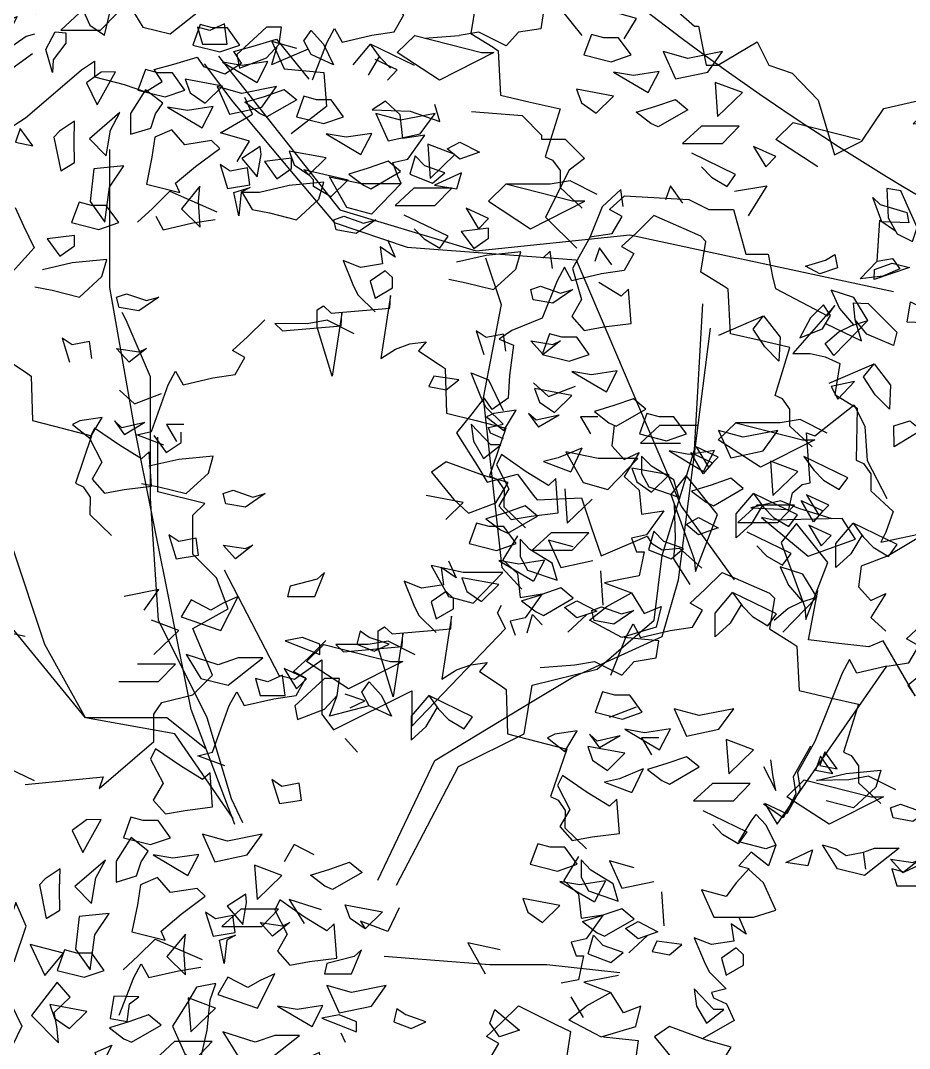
# Model space of a CAD drawing. Header units: metres. Extents: x 10 to 239, y 2 to 253.
# Drawn here: x 94.5 to 98.88, y 107.24 to 112.3 of the extents above; entities that cross this region are included whole.
import ezdxf

# ---------------------------------------------------------------- set-up
doc = ezdxf.new("R2010")
doc.units = ezdxf.units.M
doc.header["$MEASUREMENT"] = 0
doc.layers.add('1', color=7, linetype='Continuous')
doc.layers.add('cot200', color=9, linetype='Continuous')
doc.layers.add('bloques ARBOLES', color=7, linetype='Continuous', true_color=0xb8d897)

# ---------------------------------------------------------------- blocks, each defined once
blk = doc.blocks.new('ARBOL22')
for points in [[(-0.1967, 2.2503), (-0.1308, 2.2338), (-0.0828, 2.2503), (-0.1128, 2.2918), (-0.1487, 2.2918), (-0.1787, 2.3)], [(-0.0147, 2.2102), (-0.0769, 2.2007), (-0.1248, 2.2089), (-0.041, 2.1592)], [(-0.1668, 2.1096), (-0.1248, 2.1509), (-0.2146, 2.1676), (-0.2028, 2.1343)], [(-0.017, 2.0763), (-0.0351, 2.0847), (-0.0702, 2.1116), (-0.0231, 2.1261), (0.0249, 2.1427), (0.0549, 2.1178)], [(-0.6257, 2.0149), (-0.5839, 2.0067), (-0.6139, 2.0482)], [(0.4494, 1.974), (0.4194, 1.9988), (0.4494, 2.0155), (0.4973, 1.9906)], [(0.0068, 1.9268), (0.0427, 1.9517), (0.0427, 1.9765), (-0.0231, 1.9683)], [(0.4133, 1.9409), (0.3654, 1.9575), (0.3415, 1.9824), (0.3286, 1.9377), (0.3835, 1.916)], [(0.072, 1.9491), (0.1797, 1.9244), (0.1379, 1.8829), (0.0959, 1.9078), (0.0959, 1.9244)], [(0.1206, 1.9186), (0.0368, 1.9103), (-0.035, 1.8937), (-0.077, 1.8937), (-0.0531, 1.8523), (-0.0111, 1.8439), (0.0548, 1.8275), (0.1086, 1.877)], [(0.1447, 1.8275), (0.1686, 1.8357), (0.2165, 1.8191), (0.2465, 1.8275), (0.1986, 1.7944), (0.1506, 1.8026)], [(0.6666, 1.5513), (0.6487, 1.5016), (0.7146, 1.4851), (0.7625, 1.5016), (0.7325, 1.5431), (0.6966, 1.5431)], [(0.7205, 1.4603), (0.8043, 1.4105), (0.8307, 1.4616), (0.7684, 1.452)], [(0.6785, 1.3609), (0.7205, 1.4023), (0.6307, 1.4189), (0.6426, 1.3856)], [(0.8103, 1.3361), (0.8284, 1.3277), (0.9002, 1.3692), (0.8702, 1.394), (0.8223, 1.3774), (0.7752, 1.3629)], [(0.9679, 1.3506), (0.932, 1.3506), (0.902, 1.3588), (0.8841, 1.3091), (0.95, 1.2926), (0.9979, 1.3091)], [(1.2194, 1.3175), (1.1356, 1.3009), (1.0757, 1.3175), (1.1056, 1.2511), (1.1835, 1.2677)], [(1.0661, 1.2691), (1.0038, 1.2595), (0.9559, 1.2677), (1.0397, 1.218)], [(0.9793, 1.156), (0.9672, 1.1975), (0.9134, 1.2306), (0.8893, 1.2555), (0.8893, 1.214), (0.9073, 1.1808)], [(0.9139, 1.1684), (0.9559, 1.2098), (0.8661, 1.2264), (0.878, 1.1931)], [(1.2674, 1.218), (1.2015, 1.2429), (1.2074, 1.16)], [(1.0638, 1.1352), (1.1356, 1.1767), (1.1056, 1.2015), (1.0577, 1.1849), (1.0106, 1.1704), (1.0457, 1.1436)], [(1.1681, 1.1366), (1.1224, 1.0945), (1.2189, 1.0945), (1.2595, 1.1366)], [(1.0272, 1.1064), (1.0751, 1.0815), (1.0272, 1.0649), (0.9972, 1.0898)], [(0.9432, 1.0484), (0.9193, 1.0733), (0.9064, 1.0287), (0.9613, 1.0069), (0.9911, 1.0318)], [(0.1046, 0.9573), (0.0388, 0.9407), (0.0328, 0.9158), (0.0987, 0.9158), (0.1226, 0.9738)], [(0.4222, 0.9158), (0.482, 0.8994), (0.554, 0.9738), (0.4581, 0.9738), (0.3802, 0.9904)], [(0.4166, 0.9275), (0.3807, 0.9026), (0.3926, 0.8611), (0.4346, 0.886), (0.4346, 0.9109)], [(0.7927, 0.8901), (0.8407, 0.8734), (0.8706, 0.8818), (0.8227, 0.8487), (0.7748, 0.857), (0.7689, 0.8818)], [(0.2005, 0.7999), (0.2425, 0.7834), (0.2784, 0.7999), (0.2305, 0.8165), (0.2082, 0.8318)], [(0.0687, 0.8165), (0.0269, 0.8081), (0.1107, 0.775), (0.1107, 0.7999)], [(0.2822, 0.7578), (0.312, 0.7578), (0.1802, 0.6916), (0.0785, 0.7578), (0.1205, 0.7991)], [(1.4826, 0.7465), (1.4107, 0.7299), (1.3928, 0.763), (1.3748, 0.7299), (1.3389, 0.6388), (1.309, 0.5642), (1.267, 0.4897), (1.2731, 0.4482), (1.2413, 0.3894), (1.1874, 0.4141), (1.2174, 0.3645)], [(0.0785, 0.7165), (0.0246, 0.7412), (0.0546, 0.6916)], [(0.7771, 0.6353), (0.843, 0.6188), (0.8909, 0.6353), (0.8609, 0.6768), (0.825, 0.6768), (0.795, 0.685)], [(0.9986, 0.5773), (1.0765, 0.594), (1.1124, 0.6437), (1.0286, 0.6271), (0.9686, 0.6437)], [(0.9327, 0.5442), (0.9591, 0.5953), (0.8968, 0.5857), (0.8489, 0.594)], [(0.8069, 0.4946), (0.8489, 0.536), (0.7591, 0.5526), (0.771, 0.5193)], [(1.1004, 0.4862), (1.1604, 0.5442), (1.0945, 0.5691)], [(-0.2686, 0.464), (-0.2925, 0.4226), (-0.2626, 0.3893), (-0.2146, 0.3977), (-0.1487, 0.406), (-0.1548, 0.4888), (-0.1728, 0.4722), (-0.2266, 0.5053), (-0.2866, 0.5468), (-0.2985, 0.5219)], [(0.9387, 0.4698), (0.9568, 0.4614), (1.0286, 0.5029), (0.9986, 0.5277), (0.9507, 0.5111), (0.9036, 0.4966)], [(1.3221, 0.5288), (1.3103, 0.4955), (1.3521, 0.4873)], [(1.3328, 0.5395), (1.321, 0.5062), (1.3628, 0.498)], [(0.0609, 0.464), (0.0189, 0.4557), (-0.0051, 0.4722), (0.013, 0.4142), (0.0669, 0.4226)], [(1.1119, 0.4207), (1.1525, 0.4628), (1.061, 0.4628), (1.0154, 0.4207)], [(1.3431, 0.3645), (1.2413, 0.4307), (1.2833, 0.4721), (1.445, 0.4307), (1.4748, 0.4307)], [(1.4981, 0.3794), (1.4922, 0.4043), (1.5161, 0.4125), (1.564, 0.3959), (1.594, 0.4043), (1.5461, 0.3712)], [(-0.4886, 0.3487), (-0.4627, 0.2957), (-0.4184, 0.3755), (-0.4537, 0.3749)], [(-0.3464, 0.3811), (-0.3643, 0.3314), (-0.2985, 0.3149), (-0.2505, 0.3314), (-0.2805, 0.3729), (-0.3164, 0.3729)], [(-0.382, 0.2243), (-0.3331, 0.2395), (-0.3217, 0.2735), (-0.3043, 0.2993), (-0.3457, 0.3321), (-0.3823, 0.2749)], [(-0.0649, 0.29), (-0.029, 0.3398), (-0.1128, 0.3231), (-0.1728, 0.3398), (-0.1428, 0.2734)], [(1.3034, 0.302), (1.2922, 0.2636), (1.2383, 0.272)], [(-0.4309, 0.2344), (-0.4078, 0.2772), (-0.4816, 0.2136), (-0.4416, 0.1724)], [(-0.1823, 0.2913), (-0.2446, 0.2818), (-0.2925, 0.29), (-0.2087, 0.2403)], [(1.522, 0.2468), (1.4922, 0.2799), (1.5461, 0.2717), (1.564, 0.2799)], [(-0.5175, 0.2564), (-0.5541, 0.2317), (-0.5678, 0.2172), (-0.5514, 0.1359), (-0.5182, 0.1564), (-0.5187, 0.2071)], [(-0.041, 0.1823), (0.0189, 0.2403), (-0.0469, 0.2651)], [(0.2131, 0.2475), (0.1413, 0.206), (0.1232, 0.2144), (0.0881, 0.2412), (0.1352, 0.2557), (0.1831, 0.2723)], [(1.495, 0.2564), (1.5071, 0.215), (1.567, 0.215), (1.5609, 0.2648), (1.525, 0.2482)], [(-0.1663, 0.1898), (-0.1861, 0.209), (-0.2505, 0.1992), (-0.2821, 0.235), (-0.3232, 0.2172), (-0.3305, 0.1691), (-0.3437, 0.104), (-0.2632, 0.0834), (-0.2733, 0.1057), (-0.2247, 0.1462)], [(-0.6251, 0.1746), (-0.6558, 0.0831), (-0.6288, 0.0313), (-0.5996, 0.1179)], [(-0.0757, 0.1213), (-0.0664, 0.1752), (-0.0685, 0.1949), (-0.1133, 0.1656)], [(0.0022, 0.156), (0.032, 0.098), (0.0081, 0.0567), (0.0381, 0.0234), (0.086, 0.0318), (0.1519, 0.0401), (0.1458, 0.1229), (0.1279, 0.1063), (0.074, 0.1394), (0.0141, 0.1809)], [(-0.1656, 0.1513), (-0.1475, 0.0934), (-0.0936, 0.1018), (-0.0996, 0.1431), (-0.1416, 0.1349)], [(-0.0295, 0.1167), (0.011, 0.1589), (-0.0804, 0.1589), (-0.126, 0.1167)], [(-0.4803, 0.0615), (-0.4446, 0.0116), (-0.4336, 0.0964), (-0.3988, 0.1479), (-0.4712, 0.1406)], [(0.0202, 0.1182), (0.0381, 0.1265), (-0.0039, 0.0934), (-0.0337, 0.1265)], [(-0.2138, -0.0001), (-0.218, 0.0618), (-0.2145, 0.0985), (-0.2591, 0.044)], [(-0.1144, 0.084), (-0.1202, 0.0272), (-0.1322, 0.0835), (-0.0931, 0.0957)], [(0.9568, 0.0483), (0.9868, 0.0732), (0.9268, 0.0814), (0.9148, 0.0565)], [(-0.59, 0.0731), (-0.5542, -0.0022), (-0.5096, 0.0524)], [(-0.5249, 0.0105), (-0.459, -0.006), (-0.411, 0.0105), (-0.441, 0.052), (-0.4769, 0.052), (-0.5069, 0.0602)], [(0.122, 0.0023), (0.1878, 0.0023), (0.2117, 0.0602), (0.1938, 0.0438), (0.1279, 0.0271)], [(1.1365, 0.0483), (1.1186, 0.0649), (1.0827, 0.0401), (1.0945, -0.0014), (1.1365, 0.0234)], [(-0.0398, -0.0806), (0.0022, 0.0023), (-0.0337, -0.0142), (-0.0637, -0.0308), (-0.1116, -0.006), (-0.1356, -0.0475)], [(-0.5256, -0.1256), (-0.5318, -0.0918), (-0.493, -0.0543), (-0.5247, -0.0183), (-0.5866, -0.0986), (-0.5214, -0.1648)], [(-0.1878, -0.0304), (-0.2091, -0.0675), (-0.2457, -0.1247), (-0.2159, -0.1916), (-0.1804, -0.2162), (-0.1615, -0.1341), (-0.1544, -0.0607), (-0.141, -0.0209)], [(0.1579, -0.0925), (0.2358, -0.0759), (0.2717, -0.0262), (0.1878, -0.0428), (0.1279, -0.0262)], [(1.0647, -0.0843), (1.0168, -0.0345), (1.0227, -0.0759), (1.0466, -0.1174), (1.0886, -0.0843)], [(-0.5309, -0.1054), (-0.495, -0.1302), (-0.453, -0.0888), (-0.5428, -0.0722)], [(-0.3499, -0.0708), (-0.3267, -0.0532), (-0.3874, -0.0519), (-0.3966, -0.1057), (-0.3555, -0.1132)], [(-0.2015, -0.1386), (-0.1416, -0.0806), (-0.2075, -0.0557)], [(0.092, -0.1256), (0.1183, -0.0746), (0.0561, -0.0841), (0.0081, -0.0759)], [(-0.3633, -0.155), (-0.3452, -0.1634), (-0.2733, -0.1219), (-0.3033, -0.097), (-0.3512, -0.1137), (-0.3984, -0.1282)], [(0.1999, -0.1386), (0.1999, -0.1137), (0.1579, -0.097), (0.116, -0.1054)], [(-1.6313, -0.1544), (-1.6413, -0.1321), (-1.6746, -0.1272), (-1.672, -0.1976), (-1.6502, -0.2365), (-1.6129, -0.2555), (-1.6015, -0.2213)], [(-0.1236, -0.1386), (-0.0877, -0.1965), (-0.0218, -0.213), (0.062, -0.1468), (0.0022, -0.1468), (-0.0457, -0.1634)], [(-0.4172, -0.2188), (-0.4151, -0.2384), (-0.4331, -0.1881), (-0.3923, -0.1704)], [(-0.19, -0.2041), (-0.1495, -0.1619), (-0.2409, -0.1619), (-0.2865, -0.2041)], [(0.074, -0.2048), (0.0441, -0.1965), (0.0561, -0.2379), (0.116, -0.2379), (0.1099, -0.1881)], [(0.1458, -0.2959), (0.2117, -0.271), (0.2417, -0.2379), (0.2478, -0.1965), (0.2117, -0.1965), (0.1579, -0.2461), (0.1399, -0.2627)], [(-0.2744, -0.21), (-0.2742, -0.2352), (-0.3052, -0.2754), (-0.3068, -0.3065), (-0.3229, -0.2505), (-0.2998, -0.2077)], [(0.9976, -0.2141), (0.9796, -0.2638), (1.0455, -0.2803), (1.0934, -0.2638), (1.0635, -0.2223), (1.0276, -0.2223)], [(1.315, -0.2554), (1.2311, -0.2721), (1.1712, -0.2554), (1.2012, -0.3218), (1.2791, -0.3052)], [(-1.7393, -0.3456), (-1.6986, -0.3025), (-1.6615, -0.296), (-1.6436, -0.3209), (-1.6846, -0.3388)], [(-0.2239, -0.3315), (-0.1981, -0.3845), (-0.1538, -0.3047), (-0.1891, -0.3053)], [(-0.0818, -0.2991), (-0.0997, -0.3488), (-0.0338, -0.3653), (0.0141, -0.3488), (-0.0159, -0.3073), (-0.0518, -0.3073)], [(1.1353, -0.3549), (1.1616, -0.3039), (1.0994, -0.3134), (1.0514, -0.3052)], [(-0.1174, -0.4559), (-0.0685, -0.4407), (-0.057, -0.4067), (-0.0397, -0.3809), (-0.0811, -0.348), (-0.1177, -0.4052)], [(0.1997, -0.3902), (0.2356, -0.3404), (0.1518, -0.357), (0.0918, -0.3404), (0.1218, -0.4068)], [(0.9735, -0.3798), (1.0094, -0.4045), (1.0514, -0.3632), (0.9617, -0.3465)], [(1.297, -0.3301), (1.303, -0.4129), (1.3629, -0.3549)], [(0.3979, -0.4136), (0.3679, -0.3721), (0.332, -0.3721), (0.302, -0.3638), (0.2841, -0.4136), (0.35, -0.43)], [(1.2311, -0.3963), (1.1593, -0.4378), (1.1412, -0.4294), (1.1061, -0.4025), (1.1532, -0.388), (1.2012, -0.3714)], [(0.0823, -0.3888), (0.02, -0.3984), (-0.0279, -0.3902), (0.0559, -0.4399)], [(-0.1662, -0.4457), (-0.1432, -0.4029), (-0.217, -0.4666), (-0.177, -0.5078)], [(0.5056, -0.4715), (0.5835, -0.4549), (0.6194, -0.4052), (0.5356, -0.4218), (0.4757, -0.4052)], [(-0.2529, -0.4238), (-0.2895, -0.4485), (-0.3032, -0.463), (-0.2867, -0.5443), (-0.2536, -0.5238), (-0.2541, -0.473)], [(0.0984, -0.4903), (0.0786, -0.4712), (0.0141, -0.481), (-0.0175, -0.4452), (-0.0586, -0.463), (-0.0659, -0.5111), (-0.0791, -0.5762), (0.0014, -0.5968), (-0.0086, -0.5745), (0.0399, -0.534)], [(1.3145, -0.4785), (1.355, -0.4363), (1.2636, -0.4363), (1.218, -0.4785)], [(0.4038, -0.4631), (0.3559, -0.4549), (0.4397, -0.5047), (0.4661, -0.4536)], [(0.189, -0.5588), (0.1982, -0.505), (0.1961, -0.4853), (0.1514, -0.5146)], [(0.278, -0.5295), (0.3139, -0.5542), (0.3559, -0.5129), (0.2661, -0.4963)], [(0.6015, -0.4798), (0.6074, -0.5626), (0.6674, -0.5047)], [(1.39, -0.4851), (1.4199, -0.5346), (1.4438, -0.5098)], [(0.4457, -0.5791), (0.4638, -0.5875), (0.5356, -0.546), (0.5056, -0.5211), (0.4577, -0.5378), (0.4106, -0.5523)], [(-0.2157, -0.6187), (-0.18, -0.6686), (-0.169, -0.5838), (-0.1342, -0.5323), (-0.2066, -0.5396)], [(0.099, -0.5288), (0.1171, -0.5868), (0.171, -0.5784), (0.1651, -0.5371), (0.1231, -0.5453)], [(0.6832, -0.5491), (0.6182, -0.5791), (0.672, -0.5875)], [(-1.7935, -0.637), (-1.7529, -0.5938), (-1.8094, -0.6065)], [(0.0509, -0.6803), (0.0466, -0.6184), (0.0501, -0.5817), (0.0055, -0.6362)], [(0.1502, -0.5962), (0.1445, -0.653), (0.1325, -0.5967), (0.1715, -0.5844)], [(0.5224, -0.6282), (0.6189, -0.6282), (0.6595, -0.586), (0.5681, -0.586)], [(-0.2602, -0.6697), (-0.1943, -0.6861), (-0.1464, -0.6697), (-0.1764, -0.6282), (-0.2123, -0.6282), (-0.2423, -0.6199)], [(1.6789, -0.6085), (1.6961, -0.6258), (1.7612, -0.6453), (1.766, -0.6704), (1.7002, -0.6675)], [(0.7483, -0.6595), (0.6944, -0.6348), (0.7244, -0.6844)], [(-1.5913, -0.7114), (-1.6575, -0.7522), (-1.6579, -0.7015), (-1.6189, -0.6894)], [(0.7487, -0.6827), (0.6828, -0.691), (0.7128, -0.7325), (0.7487, -0.7076)], [(-0.2532, -0.7008), (-0.3191, -0.7091), (-0.2891, -0.7506), (-0.2532, -0.7257)], [(1.587, -0.7465), (1.5933, -0.7788), (1.5506, -0.7934), (1.5155, -0.7753), (1.5641, -0.7608)], [(1.6819, -0.8076), (1.683, -0.7828), (1.7257, -0.768), (1.7671, -0.7783)], [(0.4984, -0.7861), (0.4625, -0.811), (0.4744, -0.8525), (0.5164, -0.8276), (0.5164, -0.8027)], [(-0.1274, -0.8417), (-0.0794, -0.8583), (-0.0495, -0.8499), (-0.0974, -0.883), (-0.1453, -0.8748), (-0.1513, -0.8499)], [(0.8745, -0.8236), (0.9225, -0.8402), (0.9525, -0.8318), (0.9045, -0.8649), (0.8566, -0.8567), (0.8507, -0.8318)], [(1.5762, -0.8941), (1.5593, -0.8685), (1.5279, -0.9002), (1.5019, -0.9488), (1.5568, -0.9264)], [(1.835, -0.8725), (1.8211, -0.9132), (1.7613, -0.9106), (1.7696, -0.8612), (1.8047, -0.8794)], [(-1.9786, -0.9229), (-1.8651, -1.0171), (-1.7511, -0.9755), (-1.7827, -0.9257), (-1.9496, -0.9296)], [(0.6465, -1.0747), (0.6765, -1.0498), (0.6165, -1.0416), (0.6045, -1.0664)], [(-0.1868, -1.2497), (-0.2107, -1.291), (-0.1807, -1.3243), (-0.1328, -1.3159), (-0.0669, -1.3076), (-0.073, -1.2248), (-0.091, -1.2414), (-0.1448, -1.2083), (-0.2048, -1.1668), (-0.2166, -1.1917)], [(0.7363, -1.2404), (0.7783, -1.2073), (0.7544, -1.2073), (0.7065, -1.1575), (0.7124, -1.1989)], [(1.3047, -1.237), (1.2509, -1.2123), (1.2808, -1.2619)], [(0.9779, -1.2988), (1.0377, -1.3153), (1.1096, -1.2408), (1.0138, -1.2408), (0.9359, -1.2242)], [(1.268, -1.2776), (1.2381, -1.2263), (1.2904, -1.2514)], [(1.5972, -1.3158), (1.618, -1.287), (1.5116, -1.2354), (1.5355, -1.2685), (1.5595, -1.2934)], [(0.6645, -1.3397), (0.7004, -1.3728), (0.7662, -1.3479), (0.7962, -1.2984), (0.7363, -1.2817), (0.6465, -1.2486), (0.6106, -1.2735)], [(1.2495, -1.514), (1.3026, -1.3765), (1.2268, -1.2816), (1.1897, -1.3274), (1.2466, -1.4844)], [(1.4757, -1.4054), (1.4965, -1.3766), (1.3901, -1.325), (1.4139, -1.3582), (1.438, -1.383)], [(1.5352, -1.3937), (1.5054, -1.3425), (1.5576, -1.3675)], [(1.572, -1.3532), (1.5181, -1.3285), (1.5481, -1.378)], [(0.7774, -1.4133), (0.7955, -1.4217), (0.8673, -1.3802), (0.8373, -1.3553), (0.7894, -1.372), (0.7423, -1.3865)], [(1.5167, -1.6302), (1.5698, -1.4926), (1.4941, -1.3977), (1.457, -1.4435), (1.5138, -1.6005)], [(1.7169, -1.4774), (1.7377, -1.4485), (1.6313, -1.397), (1.6552, -1.4301), (1.6792, -1.455)], [(0.9507, -1.4624), (0.9912, -1.4202), (0.8998, -1.4202), (0.8541, -1.4624)], [(1.4248, -1.6453), (1.4456, -1.6164), (1.3392, -1.5649), (1.363, -1.598), (1.3871, -1.6229)]]:
    blk.add_lwpolyline(points, close=True)
for points in [[(-0.6732, 2.028), (-0.6014, 2.0743), (-0.5401, 2.1264), (-0.466, 2.1903), (-0.4347, 2.2112), (-0.4342, 2.1736), (-0.3629, 2.1548), (-0.3112, 2.137), (-0.2708, 2.1624), (-0.2896, 2.1911), (-0.2424, 2.2037), (-0.1859, 2.2209), (-0.1705, 2.1987), (-0.1189, 2.1808), (-0.0785, 2.2063), (-0.0973, 2.235), (-0.0501, 2.2475), (0.0064, 2.2647), (0.084, 2.1677)], [(0.0549, 2.242), (-0.0051, 2.2587), (0.0249, 2.1923), (0.1207, 2.184), (0.1267, 2.1012), (0.0417, 2.0356)], [(-0.089, 1.9683), (-0.059, 2.0179), (-0.1292, 2.038), (-0.052, 2.0826), (-0.0706, 2.1231)], [(0.3079, 1.915), (0.2359, 1.8405), (0.1761, 1.857), (0.1341, 1.9316), (0.212, 1.915), (0.3079, 1.915), (0.2995, 1.9326), (0.2876, 1.9657), (0.3235, 1.974), (0.3654, 2.032), (0.3115, 2.0237), (0.3056, 2.0817), (0.2697, 2.1148), (0.2378, 2.0931), (0.3294, 2.0899), (0.4014, 2.0651), (0.3894, 2.1066)], [(0.4776, 2.089), (0.6005, 2.0795), (0.6477, 2.0323), (0.6477, 2.0228), (0.7044, 2.0228), (0.7517, 1.9756), (0.7139, 1.9473), (0.6572, 1.8339), (0.7328, 1.7583)], [(-0.0949, 0.3639), (-0.2008, 0.6417), (-0.3384, 1.3293), (-0.3973, 1.6633), (-0.3973, 1.9973)], [(0.8453, 1.8594), (0.8394, 1.9008), (0.794, 1.8588), (0.764, 1.7842), (0.722, 1.7097), (0.7444, 1.6342), (0.7205, 1.5928), (0.7505, 1.5596), (0.7984, 1.568), (0.8643, 1.5762), (0.8582, 1.6591), (0.8402, 1.6424), (0.7864, 1.6755)], [(0.9891, 1.8677), (0.9591, 1.9092), (0.9472, 1.8759)], [(0.7643, 1.7857), (0.8183, 1.7939), (0.8422, 1.8352), (0.8122, 1.8519), (0.8481, 1.885), (1.0039, 1.8767), (1.0519, 1.8519), (1.1118, 1.8519), (1.1416, 1.7441), (1.1957, 1.7441), (1.2075, 1.6862), (1.2136, 1.6613), (1.3393, 1.5951), (1.3574, 1.62), (1.2555, 1.504), (1.2975, 1.504), (1.3334, 1.4958), (1.3693, 1.4791), (1.3574, 1.4047), (1.4113, 1.3714), (1.4085, 1.2454), (1.4267, 1.2372), (1.4446, 1.2123), (1.4446, 1.171), (1.4985, 1.1212), (1.4805, 1.0715), (1.4685, 1.0466), (1.5823, 1.0715), (1.4864, 1.0135), (1.4206, 0.9886), (1.4146, 0.9391), (1.4446, 0.906), (1.4805, 0.9224), (1.4446, 0.8645), (1.4805, 0.8314)], [(0.6741, 1.7097), (0.6681, 1.751), (0.6502, 1.7346)], [(0.8179, 1.7179), (0.7879, 1.7594), (0.776, 1.7262)], [(0.2961, 0.2167), (0.4461, 0.5042), (0.6051, 0.5828), (0.6248, 0.7006), (0.782, 0.7399), (0.9196, 0.8578), (0.9393, 1.015), (1.0179, 1.2704), (1.0375, 1.624)], [(-0.0758, 0.3679), (-0.1025, 0.4256), (-0.1615, 0.6221), (-0.2794, 0.8578), (-0.299, 1.1525), (-0.299, 1.4472), (-0.358, 1.5847), (-0.3671, 1.6028)], [(0.2513, 0.2291), (0.3889, 0.5182), (0.6248, 0.6613), (0.7231, 0.7203), (0.9393, 0.8185), (0.9786, 0.956), (1.0565, 1.565)], [(0.8234, 1.3299), (0.8175, 1.2803), (0.8475, 1.2472), (0.8834, 1.2637), (0.8475, 1.2057), (0.8834, 1.1726), (0.8893, 1.1146), (0.9432, 1.1229), (0.9013, 1.0649), (0.8654, 1.0567), (0.8773, 1.0235), (0.8954, 1.0235), (0.8834, 0.9656), (0.8414, 0.9573), (0.7996, 0.9489), (0.8654, 0.9241), (0.8954, 0.8745), (0.9372, 0.891), (0.9252, 0.8414), (0.8414, 0.8165), (0.7636, 0.8578), (0.8055, 0.891), (0.8654, 0.9241)], [(1.0241, 1.3291), (0.9326, 1.3291), (0.887, 1.287), (0.9835, 1.287)], [(-0.2907, 1.3052), (-0.2607, 1.2637)], [(-0.2248, 1.2886), (-0.2248, 1.3134)], [(-0.2607, 1.2637), (-0.2248, 1.2886)], [(-0.2307, 1.2472), (-0.3025, 1.2306)], [(-0.1469, 1.2555), (-0.2307, 1.2472)], [(-0.1589, 1.214), (-0.1469, 1.2555)], [(-0.2127, 1.1644), (-0.1589, 1.214)], [(-0.1641, 0.5456), (-0.2597, 0.6221), (-0.4563, 0.6221), (-0.5546, 0.7989), (-0.6332, 1.0346), (-0.6725, 1.1721)], [(-0.3206, 1.1892), (-0.2786, 1.1808)], [(-0.2786, 1.1808), (-0.2127, 1.1644)], [(-0.1228, 1.1644), (-0.0989, 1.1726)], [(-0.0989, 1.1726), (-0.051, 1.156)], [(-0.1169, 1.1395), (-0.1228, 1.1644)], [(-0.021, 1.1644), (-0.069, 1.1313)], [(-0.051, 1.156), (-0.021, 1.1644)], [(-0.069, 1.1313), (-0.1169, 1.1395)], [(1.1686, 1.0383), (1.1926, 1.0134), (1.2304, 0.991), (1.2511, 1.0198), (1.1447, 1.0714)], [(1.3483, 1.0632), (1.2944, 1.0879), (1.3244, 1.0383)], [(-0.0985, 0.3784), (-0.2401, 0.5828), (-0.4563, 0.6221), (-0.6332, 0.8382), (-0.7511, 1.0543)], [(-0.2307, 1.0484), (-0.2547, 1.0649)], [(-0.2547, 1.0649), (-0.2366, 1.0069)], [(-0.1887, 1.0567), (-0.2307, 1.0484)], [(-0.1828, 1.0153), (-0.1887, 1.0567)], [(1.3244, 1.0383), (1.3483, 1.0632)], [(-0.1228, 1.04), (-0.069, 1.0318)], [(-0.093, 1.0069), (-0.1228, 1.04)], [(-0.051, 1.04), (-0.093, 1.0069)], [(-0.069, 1.0318), (-0.051, 1.04)], [(-0.2366, 1.0069), (-0.1828, 1.0153)], [(0.4226, 1.002), (0.4405, 0.9606), (0.4046, 0.9855), (0.4105, 0.944), (0.3567, 0.9358), (0.3148, 0.9522), (0.3387, 0.8942), (0.3507, 0.8695), (0.3926, 0.828)], [(0.8154, 0.7251), (0.8513, 0.8162), (0.8692, 0.8493), (0.8872, 0.8162), (0.959, 0.8328), (1.013, 0.841), (1.0369, 0.8824), (1.0069, 0.899), (1.0428, 0.9321), (1.0848, 0.9736), (1.1987, 0.9239), (1.2109, 0.9113), (1.199, 0.8369), (1.2529, 0.8036), (1.2649, 0.7953), (1.2708, 0.6876), (1.3426, 0.6712), (1.4146, 0.6545), (1.3785, 0.5386), (1.3967, 0.5303), (1.4146, 0.5055), (1.4146, 0.4641), (1.4685, 0.4144)], [(-0.2786, 0.9325), (-0.3625, 0.9158)], [(-0.3145, 0.8827), (-0.2786, 0.9325)], [(-0.2007, 0.9076), (-0.2248, 0.8661)], [(-0.1528, 0.8827), (-0.2007, 0.9076)], [(-0.1228, 0.8994), (-0.1528, 0.8827)], [(-0.1289, 0.833), (-0.0869, 0.9158)], [(-0.0869, 0.9158), (-0.1228, 0.8994)], [(-0.2307, 0.833), (-0.2966, 0.8578)], [(-0.2248, 0.8661), (-0.1289, 0.833)], [(0.342, 0.7744), (0.2761, 0.8075), (0.2282, 0.7991), (0.1499, 0.7996), (0.1685, 0.7819), (0.31, 0.7942), (0.3118, 0.8249), (0.2887, 0.6723), (0.2518, 0.7912), (0.2518, 0.8325), (0.2676, 0.8423), (0.2862, 0.8247), (0.4277, 0.837), (0.4295, 0.8677), (0.4065, 0.715), (0.4418, 0.7378), (0.4764, 0.7502), (0.5156, 0.7557), (0.4971, 0.7337), (0.5501, 0.6992), (0.5619, 0.6906), (0.5653, 0.5828), (0.6367, 0.5646), (0.7083, 0.5463), (0.6695, 0.4312), (0.6874, 0.4226), (0.7047, 0.3973), (0.7037, 0.3559), (0.7564, 0.3049)], [(-0.2907, 0.775), (-0.2307, 0.833)], [(1.4826, 0.7465), (1.5366, 0.7547), (1.5605, 0.7961), (1.5305, 0.8127), (1.5664, 0.8458)], [(-0.1188, 0.5053), (-0.1846, 0.5302), (-0.1487, 0.5386), (-0.1082, 0.6513), (-0.0903, 0.6844), (-0.0723, 0.6513), (-0.0005, 0.6679), (0.0535, 0.6761), (0.0774, 0.7175), (0.0474, 0.7341), (0.0833, 0.7672), (0.1253, 0.8087)], [(0.6437, 0.744), (0.7276, 0.7501), (0.7755, 0.7585), (0.8414, 0.7254), (0.8714, 0.7585), (0.9252, 0.7668), (0.9313, 0.8081), (0.8475, 0.8165)], [(-0.1348, 0.7501), (-0.2127, 0.775)], [(-0.2127, 0.775), (-0.1768, 0.717)], [(-0.2386, 0.7516), (-0.33, 0.7516)], [(-0.2791, 0.7094), (-0.2386, 0.7516)], [(-0.0869, 0.7668), (-0.1348, 0.7501)], [(-0.111, 0.7006), (-0.0271, 0.7668)], [(-0.0271, 0.7668), (-0.0869, 0.7668)], [(0.0208, 0.7254), (-0.0151, 0.7088)], [(0.0269, 0.6757), (0.0208, 0.7254)], [(-0.3756, 0.7094), (-0.2791, 0.7094)], [(-0.1768, 0.717), (-0.111, 0.7006)], [(-0.0451, 0.717), (-0.0331, 0.6757)], [(-0.0151, 0.7088), (-0.0451, 0.717)], [(0.2305, 0.6508), (0.2125, 0.6839), (0.2305, 0.7088), (0.2605, 0.6757), (0.2843, 0.6259), (0.2305, 0.6508), (0.1346, 0.6259), (0.1526, 0.6757), (0.1587, 0.717), (0.1226, 0.717), (0.0687, 0.6674), (0.0508, 0.6508), (0.0567, 0.6177), (0.1226, 0.6426), (0.1526, 0.6757)], [(-0.0331, 0.6757), (0.0269, 0.6757)], [(0.3743, 0.6757), (0.3982, 0.6426), (0.4222, 0.6177), (0.4599, 0.5953), (0.4807, 0.6241), (0.3743, 0.6757), (0.3323, 0.6259), (0.3323, 0.568), (0.3682, 0.6011), (0.3952, 0.6457)], [(0.8117, 0.6235), (0.8775, 0.6483)], [(0.6799, 0.5819), (0.6619, 0.5737)], [(0.6619, 0.5737), (0.7039, 0.5406)], [(0.7339, 0.5903), (0.6799, 0.5819)], [(0.7039, 0.5406), (0.7339, 0.5903)], [(0.7817, 0.5655), (0.7637, 0.5819)], [(0.7637, 0.5819), (0.7878, 0.5488)], [(0.8374, 0.5782), (0.7817, 0.5655)], [(0.8374, 0.5782), (0.7878, 0.5488)], [(0.9316, 0.5737), (0.8896, 0.5737)], [(0.8896, 0.5737), (0.9135, 0.5324)], [(1.2983, 0.5535), (1.2563, 0.479), (1.2624, 0.4375), (1.2324, 0.3795), (1.1844, 0.4128)], [(0.893, 0.4981), (0.8357, 0.4744)], [(0.893, 0.4981), (0.8657, 0.4411)], [(1.1844, 0.5039), (1.2144, 0.4459)], [(1.2083, 0.479), (1.2024, 0.5204)], [(0.6978, 0.4826), (0.686, 0.4578)], [(0.7578, 0.4411), (0.6978, 0.4826)], [(0.8357, 0.4744), (0.7998, 0.466)], [(1.2144, 0.4459), (1.2083, 0.479)], [(1.5048, 0.4474), (1.4389, 0.4805), (1.391, 0.4721), (1.3125, 0.4705), (1.3843, 0.4871), (1.4681, 0.4954), (1.4561, 0.4539), (1.4023, 0.4043), (1.3364, 0.4207)], [(0.686, 0.4578), (0.7158, 0.3998)], [(0.7998, 0.466), (0.8657, 0.4411)], [(-2.1403, 0.4452), (-2.2254, 0.3413), (-2.1403, 0.2657), (-2.1308, 0.2657), (-2.1119, 0.1713), (-2.0836, 0.1713), (-1.9891, 0.2279), (-1.9607, 0.1713), (-1.904, 0.1524), (-1.8413, 0.0868), (-1.8016, -0.0454), (-1.7355, -0.0123), (-1.6826, 0.067), (-1.5372, 0.1), (-1.611, 0.0296), (-1.5165, 0.039), (-1.3937, 0.0768), (-1.337, 0.2185)], [(0.8117, 0.408), (0.7578, 0.4411)], [(0.8296, 0.4247), (0.8117, 0.408)], [(0.8357, 0.3418), (0.8296, 0.4247)], [(0.7158, 0.3998), (0.6919, 0.3584)], [(1.0377, 0.3976), (1.1441, 0.3461), (1.1234, 0.3172), (1.0856, 0.3396), (1.0616, 0.3645)], [(1.1665, 0.3879), (1.1904, 0.3631), (1.2144, 0.3133), (1.1904, 0.3051), (1.1245, 0.3216), (1.1545, 0.3713)], [(1.1545, 0.3713), (1.1665, 0.3879)], [(0.6919, 0.3584), (0.7219, 0.3252)], [(0.7219, 0.3252), (0.7698, 0.3336)], [(0.7698, 0.3336), (0.8357, 0.3418)], [(0.0968, 0.29), (0.0489, 0.3149), (0.0249, 0.2734)], [(0.6381, 0.3169), (0.6201, 0.2672)], [(0.668, 0.3087), (0.6381, 0.3169)], [(0.7039, 0.3087), (0.668, 0.3087)], [(0.7339, 0.2672), (0.7039, 0.3087)], [(1.2144, 0.3133), (1.1965, 0.2636), (1.1545, 0.2969), (1.1245, 0.2636), (1.1497, 0.2567), (1.1186, 0.2222), (1.0945, 0.1891), (1.0347, 0.2056), (1.0647, 0.1394), (1.1604, 0.1394), (1.2144, 0.156), (1.1844, 0.2222), (1.1485, 0.2553)], [(1.4322, 0.2552), (1.4263, 0.2966), (1.4532, 0.3061), (1.513, 0.3061), (1.4291, 0.2399), (1.3633, 0.2564), (1.3274, 0.3144), (1.3603, 0.3048), (1.3843, 0.2883), (1.4263, 0.2966)], [(0.7371, 0.286), (0.7012, 0.228)], [(0.743, 0.2777), (0.743, 0.2362)], [(0.7671, 0.2529), (0.743, 0.2777)], [(0.8117, 0.2756), (0.8416, 0.2092)], [(0.8716, 0.259), (0.8117, 0.2756)], [(0.6201, 0.2672), (0.686, 0.2507)], [(0.686, 0.2507), (0.7339, 0.2672)], [(0.8209, 0.2198), (0.7671, 0.2529)], [(0.7398, 0.2176), (0.6919, 0.2258)], [(0.6919, 0.2258), (0.7758, 0.1761)], [(0.7012, 0.228), (0.7371, 0.1949)], [(0.8021, 0.2272), (0.7398, 0.2176)], [(0.743, 0.2362), (0.761, 0.2031)], [(0.8021, 0.2272), (0.7758, 0.1761)], [(0.8416, 0.2092), (0.9195, 0.2258)], [(0.761, 0.2031), (0.833, 0.1782)], [(0.833, 0.1782), (0.8209, 0.2198)], [(0.9375, 0.201), (0.9434, 0.1181)], [(0.1148, 0.1574), (0.0369, 0.1823), (0.0728, 0.1243)], [(0.6919, 0.1679), (0.6022, 0.1845)], [(0.6022, 0.1845), (0.614, 0.1512)], [(0.7371, 0.1949), (0.743, 0.1369)], [(0.3029, 0.1617), (0.2755, 0.1047), (0.2096, 0.1296), (0.2203, 0.111), (0.1844, 0.1357), (0.1725, 0.169), (0.2623, 0.1523), (0.2203, 0.111)], [(0.614, 0.1512), (0.6499, 0.1265)], [(0.6499, 0.1265), (0.6919, 0.1679)], [(0.8416, 0.1596), (0.7937, 0.143)], [(0.8716, 0.1348), (0.8416, 0.1596)], [(0.743, 0.1369), (0.7969, 0.1451)], [(0.7466, 0.1285), (0.7937, 0.143)], [(0.7466, 0.1285), (0.7817, 0.1017)], [(0.7969, 0.1451), (0.7551, 0.0872)], [(0.7998, 0.0933), (0.8716, 0.1348)], [(0.8509, 0.112), (0.8809, 0.1287)], [(0.8809, 0.1287), (0.9288, 0.1038)], [(1.1245, 0.1394), (1.1424, 0.098), (1.1065, 0.1229), (1.1125, 0.0814), (1.0586, 0.0732), (1.0168, 0.0896), (1.0407, 0.0317), (1.0527, 0.007), (1.0945, -0.0345), (1.0586, -0.0428), (1.0635, -0.0563), (1.095, -0.0701), (1.1136, -0.1106), (1.0364, -0.1553)], [(-0.7674, -0.0338), (-0.684, 0.0583), (-0.7099, 0.1113), (-0.7128, -0.0143), (-0.6812, -0.0501), (-0.6559, -0.027), (-0.636, -0.0716), (-0.61, -0.1246), (-0.656, -0.22), (-0.5811, -0.283), (-0.5555, -0.3106), (-0.5926, -0.3171), (-0.5997, -0.3904), (-0.6091, -0.4443)], [(0.7817, 0.1017), (0.7998, 0.0933)], [(0.8809, 0.0872), (0.8509, 0.112)], [(0.9288, 0.1038), (0.8809, 0.0872)], [(-0.3653, 0.0117), (-0.3294, 0.0448), (-0.2874, 0.0863), (-0.1736, 0.0366)], [(0.4693, 0.0769), (0.5113, 0.0023)], [(0.5472, 0.0602), (0.4693, 0.0769)], [(0.7551, 0.0872), (0.7192, 0.0789)], [(0.7192, 0.0789), (0.731, 0.0458)], [(0.7602, 0.0509), (0.773, 0.0956)], [(0.7969, 0.0707), (0.773, 0.0956)], [(0.9041, 0.0947), (0.8584, 0.0526)], [(0.7602, 0.0509), (0.815, 0.0292)], [(0.8448, 0.0541), (0.7969, 0.0707)], [(0.815, 0.0292), (0.8448, 0.0541)], [(-0.3749, -0.098), (-0.339, -0.007), (-0.3211, 0.0261)], [(-0.3211, 0.0261), (-0.3031, -0.007)], [(0.8368, 0.0045), (0.6599, 0.0241), (0.5223, 0.0241), (0.2667, 0.0438)], [(0.731, 0.0458), (0.7491, 0.0458)], [(0.7491, 0.0458), (0.7371, -0.0122)], [(-0.3031, -0.007), (-0.2313, 0.0097)], [(-0.2313, 0.0097), (-0.1773, 0.0179)], [(0.7371, -0.0122), (0.6951, -0.0204)], [(0.7914, -0.0097), (0.7496, -0.0181)], [(0.7496, -0.0181), (0.8155, -0.043)], [(0.8334, -0.0015), (0.7914, -0.0097)], [(0.8155, -0.043), (0.7555, -0.0761)], [(0.8454, -0.0925), (0.8155, -0.043)], [(0.7491, -0.1032), (0.7192, -0.0537)], [(0.2974, -0.0817), (0.2896, -0.1137)], [(0.2974, -0.0817), (0.3196, -0.097)], [(0.3675, -0.1137), (0.3196, -0.097)], [(0.3224, -0.3238), (0.3583, -0.2327), (0.3762, -0.1996), (0.3942, -0.2327), (0.466, -0.2161), (0.52, -0.2078), (0.5439, -0.1665), (0.5139, -0.1499), (0.5498, -0.1167), (0.5918, -0.0752), (0.682, -0.1209), (0.7179, -0.1376), (0.706, -0.212), (0.7599, -0.2453), (0.7719, -0.2535), (0.7778, -0.3612), (0.8496, -0.3777), (0.9216, -0.3943), (0.8855, -0.5103), (0.9037, -0.5185), (0.9216, -0.5434), (0.9216, -0.5847), (0.9755, -0.6345)], [(0.5219, -0.1174), (0.534, -0.0843)], [(0.534, -0.0843), (0.5938, -0.1341)], [(0.7137, -0.1092), (0.7555, -0.0761)], [(0.8873, -0.0761), (0.8454, -0.0925)], [(0.8752, -0.1257), (0.8873, -0.0761)], [(0.2896, -0.1137), (0.3316, -0.1302)], [(0.3316, -0.1302), (0.3675, -0.1137)], [(0.5458, -0.1505), (0.5219, -0.1174)], [(0.7137, -0.1092), (0.7914, -0.1505)], [(0.1727, -0.1638), (0.1623, -0.1417)], [(0.5938, -0.1341), (0.5458, -0.1505)], [(0.7914, -0.1505), (0.8752, -0.1257)], [(1.0766, -0.2249), (1.1065, -0.1754), (1.0466, -0.1587), (0.9568, -0.1256), (0.9209, -0.1505), (0.9748, -0.2167)], [(0.7975, -0.1505), (0.8813, -0.1589)], [(0.8813, -0.1589), (0.8752, -0.2003)], [(-1.6986, -0.3025), (-1.6916, -0.2037), (-1.6541, -0.2296)], [(-0.3497, -0.2135), (-0.3706, -0.2193), (-0.5363, -0.3345), (-0.5603, -0.4025), (-0.8832, -0.5386), (-1.0617, -0.6423), (-1.205, -0.6077), (-1.4148, -0.6158)], [(0.3017, -0.2296), (0.3196, -0.2048)], [(0.3196, -0.2048), (0.3496, -0.2379)], [(0.5279, -0.2582), (0.5699, -0.2169)], [(0.5699, -0.2169), (0.7316, -0.2582)], [(0.5938, -0.223), (0.6776, -0.2169)], [(0.7255, -0.2085), (0.6776, -0.2169)], [(0.7914, -0.2416), (0.7255, -0.2085)], [(0.8214, -0.2085), (0.7914, -0.2416)], [(0.8752, -0.2003), (0.8214, -0.2085)], [(0.2364, -0.2438), (0.2238, -0.2876)], [(0.3196, -0.2627), (0.3017, -0.2296)], [(0.3496, -0.2379), (0.3735, -0.2876)], [(0.4214, -0.2876), (0.4634, -0.2379)], [(0.5698, -0.2894), (0.4634, -0.2379)], [(0.4873, -0.271), (0.4634, -0.2379)], [(-0.3971, -0.6333), (-0.3771, -0.6778), (-0.3511, -0.7309), (-0.4345, -0.8229)], [(-1.491, -1.2187), (-1.6242, -1.3301), (-1.6064, -1.3552), (-1.6838, -1.2216), (-1.7184, -1.2364), (-1.7915, -1.2279), (-1.8649, -1.2192), (-1.8417, -1.1)], [(-0.3553, -0.2607), (-0.5919, -0.433), (-1.0999, -0.6914), (-1.4181, -0.5798)], [(0.0955, -0.2667), (0.3885, -0.6389), (0.7185, -0.7382), (1.0902, -0.6989), (1.7287, -0.836)], [(0.3125, -0.2497), (0.2238, -0.2876)], [(0.3735, -0.2876), (0.3196, -0.2627)], [(0.4843, -0.2679), (0.4573, -0.3125)], [(0.5113, -0.2959), (0.4873, -0.271)], [(0.6297, -0.3245), (0.5279, -0.2582)], [(0.7614, -0.2582), (0.6297, -0.3245)], [(0.7316, -0.2582), (0.7614, -0.2582)], [(0.0601, -0.2856), (0.1301, -0.3773), (0.2543, -0.5256), (0.3747, -0.669), (0.5514, -0.7291), (0.9606, -0.7594), (1.1512, -1.2067), (1.2148, -1.3558), (1.3427, -1.5344)], [(0.5279, -0.2996), (0.474, -0.2749)], [(0.504, -0.3245), (0.5279, -0.2996)], [(-1.7208, -0.4467), (-1.8036, -0.5311), (-1.8243, -0.5023), (-1.791, -0.4736), (-1.7598, -0.4588), (-1.7208, -0.4467), (-1.7546, -0.391), (-1.8095, -0.3726), (-1.7896, -0.4171), (-1.7559, -0.457)], [(1.5456, -0.5346), (1.4438, -0.4684), (1.4858, -0.4271), (1.6476, -0.4684)], [(1.2641, -0.5346), (1.2882, -0.5595), (1.3259, -0.5819), (1.3466, -0.5531), (1.2402, -0.5015)], [(1.0118, -0.6015), (0.9459, -0.5684), (0.898, -0.5768), (0.7903, -0.5768), (0.7483, -0.6181), (0.8501, -0.6844), (0.9818, -0.6181), (0.952, -0.6181), (0.7903, -0.5768)], [(-0.1007, -0.6685), (-0.0648, -0.6354), (-0.0228, -0.5938), (0.0911, -0.6436)], [(1.3437, -0.5936), (1.4223, -0.5804), (1.377, -0.6531)], [(-1.8073, -0.9263), (-1.8876, -0.9015), (-1.9325, -0.8825), (-2.0041, -0.9), (-1.9124, -0.9039), (-1.9031, -0.8636), (-1.88, -0.8434), (-1.8605, -0.8395), (-1.8696, -0.7184), (-1.8495, -0.7256), (-1.7543, -0.6502), (-1.7285, -0.7032), (-1.7228, -0.7854), (-1.6751, -0.8774)], [(-0.0565, -0.654), (-0.0385, -0.6871)], [(-0.0385, -0.6871), (0.0333, -0.6705)], [(0.0333, -0.6705), (0.0873, -0.6623)], [(0.5686, -0.6844), (0.5926, -0.7092), (0.6304, -0.7316), (0.6511, -0.7028), (0.5447, -0.6513)], [(1.5319, -1.212), (1.478, -1.1623), (1.478, -1.1209), (1.4601, -1.0961), (1.442, -1.0878), (1.478, -0.9719), (1.4061, -0.9552), (1.3343, -0.9388), (1.3283, -0.8311), (1.3163, -0.8228), (1.2624, -0.7895), (1.2743, -0.7151), (1.2621, -0.7025), (1.1483, -0.6528), (1.1063, -0.6943), (1.0704, -0.7274), (1.1003, -0.744), (1.0765, -0.7854), (1.0224, -0.7936), (0.9506, -0.8102), (0.9327, -0.7771), (0.9147, -0.8102), (0.8788, -0.9013), (0.8053, -0.9308), (0.7741, -0.9519), (0.8088, -0.9666), (0.7992, -1.0396), (0.7963, -1.0942), (0.7574, -1.122), (0.738, -1.0938), (0.7085, -1.1327), (0.6713, -1.1786), (0.7255, -1.2638), (0.7455, -1.2979), (0.8185, -1.2789), (0.8568, -1.3293), (0.8662, -1.3404), (0.974, -1.3359), (0.9973, -1.4058), (1.0209, -1.4758), (1.1328, -1.4286), (1.1427, -1.4459), (1.1692, -1.4613), (1.2104, -1.4573), (1.2651, -1.5061)], [(0.5044, -0.7116), (0.5223, -0.753), (0.4864, -0.7281), (0.4923, -0.7696), (0.4385, -0.7779), (0.3966, -0.7614), (0.4205, -0.8194), (0.4326, -0.8441), (0.4744, -0.8856)], [(0.6528, -0.8069), (0.6948, -0.8153), (0.7607, -0.8318), (0.8146, -0.7822), (0.8266, -0.7407), (0.7428, -0.7489), (0.671, -0.7656)], [(-0.3491, -0.825), (-0.3071, -0.8334), (-0.2412, -0.8499), (-0.1873, -0.8003), (-0.1753, -0.7588), (-0.2591, -0.767), (-0.331, -0.7837)], [(0.741, -0.7545), (0.7789, -0.8679), (0.7354, -1.0938), (0.7809, -1.5045), (0.829, -1.5566)], [(0.4238, -0.9392), (0.3579, -0.9061), (0.31, -0.9145), (0.2317, -0.914), (0.2503, -0.9317), (0.3918, -0.9194), (0.3936, -0.8887), (0.3706, -1.0414), (0.3336, -0.9224), (0.3336, -0.8811), (0.3494, -0.8713), (0.368, -0.8889), (0.5095, -0.8766), (0.5113, -0.8459), (0.4883, -0.9986), (0.5236, -0.9759), (0.5583, -0.9634), (0.5975, -0.958), (0.5789, -0.9799), (0.6319, -1.0145), (0.6438, -1.023), (0.6471, -1.1308), (0.7185, -1.149), (0.7901, -1.1673), (0.7513, -1.2824), (0.7692, -1.2911), (0.7865, -1.3163), (0.7856, -1.3577), (0.8382, -1.4087)], [(-0.423, -0.998), (-0.37, -1.0326), (-0.3582, -1.0411), (-0.3548, -1.1489), (-0.2834, -1.1671), (-0.2118, -1.1854), (-0.2507, -1.3005), (-0.2327, -1.3092), (-0.2154, -1.3344), (-0.2164, -1.3758), (-0.1637, -1.4268)], [(1.5644, -0.9137), (1.6514, -0.9555), (1.6357, -0.905), (1.6315, -0.8634), (1.6675, -0.865), (1.7191, -0.9169), (1.7363, -0.9344), (1.7289, -0.9672), (1.6642, -0.9394), (1.6357, -0.905)], [(1.3056, -0.9419), (1.4142, -0.8951), (1.454, -0.9467), (1.4514, -1.0046), (1.417, -0.97), (1.3889, -0.9272), (1.4142, -0.8951)], [(-0.0369, -1.2083), (-0.1028, -1.1835), (-0.0669, -1.1751), (-0.0264, -1.0623), (-0.0085, -1.0292), (0.0095, -1.0623), (0.0813, -1.0457), (0.1353, -1.0375), (0.1592, -0.9961), (0.1292, -0.9795), (0.1651, -0.9464), (0.2071, -0.9049)], [(0.7428, -0.9477), (0.7187, -0.9313)], [(0.7187, -0.9313), (0.7369, -0.9892)], [(0.7848, -0.9395), (0.7428, -0.9477)], [(0.7907, -0.9808), (0.7848, -0.9395)], [(-0.2832, -0.9494), (-0.2651, -1.0073)], [(-0.2591, -0.9658), (-0.2832, -0.9494)], [(-0.2171, -0.9576), (-0.2591, -0.9658)], [(-0.2112, -0.9989), (-0.2171, -0.9576)], [(0.8507, -0.9561), (0.9045, -0.9644)], [(0.8805, -0.9892), (0.8507, -0.9561)], [(0.9225, -0.9561), (0.8805, -0.9892)], [(0.9045, -0.9644), (0.9225, -0.9561)], [(-0.1214, -1.0073), (-0.1513, -0.9742)], [(-0.1513, -0.9742), (-0.0974, -0.9825)], [(-0.0794, -0.9742), (-0.1214, -1.0073)], [(-0.0974, -0.9825), (-0.0794, -0.9742)], [(1.5729, -1.0581), (1.6815, -1.0113), (1.7212, -1.0629), (1.7187, -1.1208), (1.6843, -1.0861), (1.6562, -1.0433), (1.6815, -1.0113)], [(-1.927, -1.2008), (-1.8443, -1.1164), (-1.8781, -1.0607), (-1.933, -1.0422), (-1.9131, -1.0868), (-1.8794, -1.1266)], [(0.7847, -1.1931), (0.7532, -1.1793), (0.7483, -1.1658), (0.7842, -1.1575), (0.7424, -1.116), (0.7303, -1.0913), (0.7065, -1.0333), (0.7483, -1.0498), (0.7842, -1.1244)], [(0.8576, -1.0571), (0.8935, -1.0902)], [(0.8935, -1.0902), (0.9594, -1.0653)], [(-0.1444, -1.0752), (-0.1084, -1.1083)], [(-0.1084, -1.1083), (-0.0426, -1.0834)], [(-1.9478, -1.1719), (-1.9145, -1.1433), (-1.8833, -1.1285), (-1.8443, -1.1164)], [(-0.1862, -1.1414), (-0.2402, -1.1498)], [(-0.2162, -1.1911), (-0.1862, -1.1414)], [(0.7617, -1.1317), (0.7438, -1.1399)], [(0.7438, -1.1399), (0.7858, -1.173)], [(0.8157, -1.1233), (0.7617, -1.1317)], [(0.7858, -1.173), (0.8157, -1.1233)], [(0.8455, -1.1317), (0.8696, -1.1648)], [(0.8635, -1.1481), (0.8455, -1.1317)], [(0.9192, -1.1355), (0.8635, -1.1481)], [(0.9192, -1.1355), (0.8696, -1.1648)], [(1.0134, -1.1399), (0.9714, -1.1399)], [(0.9714, -1.1399), (0.9953, -1.1812)], [(-0.2402, -1.1498), (-0.2582, -1.158)], [(-0.2582, -1.158), (-0.2162, -1.1911)], [(-0.1384, -1.1662), (-0.1564, -1.1498)], [(-0.1564, -1.1498), (-0.1323, -1.1829)], [(-0.0828, -1.1536), (-0.1384, -1.1662)], [(-0.0828, -1.1536), (-0.1323, -1.1829)], [(0.0115, -1.158), (-0.0305, -1.158)], [(-0.0305, -1.158), (-0.0067, -1.1993)], [(1.5683, -1.1791), (1.5024, -1.1459), (1.4544, -1.1543), (1.3467, -1.1543), (1.5085, -1.1957), (1.5383, -1.1957), (1.4065, -1.2619), (1.3047, -1.1957), (1.3467, -1.1543)], [(-0.373, -2.0299), (-0.184, -2.011), (-0.1934, -2.0393), (-0.0611, -1.9259), (-0.0611, -1.8598), (-0.0422, -1.8315), (0.0334, -1.8126), (0.0807, -1.7653), (0.0334, -1.652), (0.1185, -1.6047), (0.0901, -1.5292), (0.0334, -1.4725), (0.0334, -1.378), (0.0618, -1.3497), (-0.0516, -1.3213), (-0.0516, -1.1891)], [(0.9748, -1.2155), (0.9175, -1.2392)], [(0.9748, -1.2155), (0.9475, -1.2725)], [(0.7797, -1.231), (0.7678, -1.2559)], [(0.8396, -1.2725), (0.7797, -1.231)], [(0.9175, -1.2392), (0.8816, -1.2476)], [(0.7678, -1.2559), (0.7976, -1.3138)], [(0.8816, -1.2476), (0.9475, -1.2725)], [(0.8935, -1.3056), (0.8396, -1.2725)], [(0.9114, -1.289), (0.8935, -1.3056)], [(0.9175, -1.3718), (0.9114, -1.289)], [(0.7976, -1.3138), (0.7737, -1.3552)], [(0.9332, -1.314), (0.9391, -1.3969), (0.9991, -1.3389)], [(0.6456, -1.3885), (0.6876, -1.3471), (0.5979, -1.3305)], [(1.411, -1.355), (1.384, -1.3997), (1.3481, -1.4328), (1.3481, -1.3748), (1.3901, -1.325)], [(0.7737, -1.3552), (0.8037, -1.3885)], [(1.1981, -1.3506), (1.2002, -1.4346), (1.1965, -1.4831), (1.2358, -1.5455)], [(0.8037, -1.3885), (0.8516, -1.3801)], [(0.8516, -1.3801), (0.9175, -1.3718)], [(0.7199, -1.3967), (0.7019, -1.4464)], [(0.7498, -1.4049), (0.7199, -1.3967)], [(0.7858, -1.4049), (0.7498, -1.4049)], [(0.8157, -1.4464), (0.7858, -1.4049)], [(1.6522, -1.427), (1.6252, -1.4716), (1.5893, -1.5047), (1.5893, -1.4467), (1.6313, -1.397)], [(0.8189, -1.4277), (0.783, -1.4856)], [(0.8489, -1.4608), (0.8248, -1.4359)], [(0.8248, -1.4359), (0.8248, -1.4774)], [(0.9534, -1.4547), (0.8935, -1.438)], [(0.8935, -1.438), (0.9235, -1.5044)], [(0.7019, -1.4464), (0.7678, -1.4629)], [(0.7678, -1.4629), (0.8157, -1.4464)], [(0.9028, -1.4939), (0.8489, -1.4608)], [(0.7737, -1.4878), (0.8576, -1.5375)], [(0.8217, -1.496), (0.7737, -1.4878)], [(0.783, -1.4856), (0.8189, -1.5187)], [(0.8839, -1.4865), (0.8217, -1.496)], [(0.8248, -1.4774), (0.8428, -1.5105)], [(0.8839, -1.4865), (0.8576, -1.5375)], [(0.9235, -1.5044), (1.0014, -1.4878)], [(0.109, -1.5103), (0.2413, -1.7653), (0.2791, -1.7748), (0.3453, -1.7276), (0.3453, -1.8598), (0.3736, -1.8976), (0.5627, -1.8031), (0.5627, -1.8882), (0.7895, -1.652), (0.7706, -1.6142), (0.78, -1.5953)], [(0.8428, -1.5105), (0.9148, -1.5354)], [(0.9148, -1.5354), (0.9028, -1.4939)], [(1.0193, -1.5126), (1.0252, -1.5955)], [(0.684, -1.5291), (0.6958, -1.5624)], [(0.7737, -1.5457), (0.684, -1.5291)], [(0.8189, -1.5187), (0.8248, -1.5767)], [(0.6958, -1.5624), (0.7317, -1.5871)], [(0.7317, -1.5871), (0.7737, -1.5457)], [(0.9235, -1.554), (0.8755, -1.5706)], [(0.9534, -1.5789), (0.9235, -1.554)], [(1.3601, -1.5949), (1.3331, -1.6395), (1.2972, -1.6726), (1.2972, -1.6146), (1.3392, -1.5649)], [(0.8248, -1.5767), (0.8787, -1.5685)], [(0.8284, -1.5851), (0.8755, -1.5706)], [(0.8284, -1.5851), (0.8635, -1.612)], [(0.8787, -1.5685), (0.8369, -1.6265)], [(0.8816, -1.6204), (0.9534, -1.5789)], [(0.9327, -1.6016), (0.9627, -1.5849)], [(0.9627, -1.5849), (1.0106, -1.6098)], [(0.8635, -1.612), (0.8816, -1.6204)], [(0.9627, -1.6265), (0.9327, -1.6016)], [(1.0106, -1.6098), (0.9627, -1.6265)], [(0.8369, -1.6265), (0.801, -1.6347)], [(0.801, -1.6347), (0.8128, -1.6678)], [(0.842, -1.6627), (0.8548, -1.6181)], [(0.8787, -1.6429), (0.8548, -1.6181)], [(0.9859, -1.6189), (0.9403, -1.661)], [(-0.3729, -1.6715), (-0.4508, -1.6548)], [(0.4494, -1.8273), (0.4014, -1.8107)], [(0.4134, -1.8438), (0.4494, -1.8273)], [(0.4014, -1.9184), (0.4314, -1.9515)], [(-0.3503, -2.0211), (-0.4567, -1.9696)]]:
    blk.add_lwpolyline(points)
blk = doc.blocks.new('asddsd')
at = {"layer": 'bloques ARBOLES', "xscale": 2.033276188942182, "yscale": 2.033276188942182, "zscale": 2.033276188942182}
for p in [(76.8937, 28.8609), (83.7813, 27.9252), (77.3603, 23.7979)]:
    blk.add_blockref('ARBOL22', p, dxfattribs=at)

msp = doc.modelspace()

# ---------------------------------------------------------------- linework, layer by layer
at = {"layer": 'cot200'}
for points, knots in [([(105.215, 109.73865), (103.29078, 109.76236), (101.5175, 110.1562), (99.89572, 110.92152), (99.01349, 111.33785), (98.17608, 111.86411), (97.3836, 112.50051), (94.26818, 115.00238), (91.84697, 119.20652), (90.12537, 125.12614), (89.99638, 125.56964), (89.87133, 126.02276), (89.75033, 126.48592), (88.88037, 129.81605), (88.22034, 133.6646), (87.76942, 138.0295)], [2.7323709, 2.7323709, 2.7323709, 2.7323709, 2.9382831, 2.9382831, 2.9382831, 3.0502975, 3.0502975, 3.0502975, 3.4906512, 3.4906512, 3.4906512, 3.5236424, 3.5236424, 3.5236424, 3.7608538, 3.7608538, 3.7608538, 3.7608538]), ([(105.215, 94.15308), (103.35097, 95.09118), (101.57786, 96.23546), (99.89572, 97.58602), (97.25145, 99.70905), (94.83198, 102.34183), (92.63749, 105.48477), (90.99309, 107.83988), (89.47502, 110.48144), (88.08409, 113.4714)], [0.35931703, 0.35931703, 0.35931703, 0.35931703, 0.44907386, 0.44907386, 0.44907386, 0.59016871, 0.59016871, 0.59016871, 0.69589545, 0.69589545, 0.69589545, 0.69589545]), ([(83.57738, 109.55945), (85.43068, 104.5297), (87.62816, 99.61053), (89.90867, 95.3384), (92.3573, 90.75133), (94.90166, 86.91023), (97.54056, 83.80593)], [0.53209812, 0.53209812, 0.53209812, 0.53209812, 0.8873596, 0.8873596, 0.8873596, 1.26881168, 1.26881168, 1.26881168, 1.26881168])]:
    msp.add_open_spline(points, degree=3, knots=knots, dxfattribs=at)

# ---------------------------------------------------------------- block references
at = {"layer": '1', "lineweight": 0}
msp.add_blockref('asddsd', (18.38943, 83.80593), dxfattribs=at)

doc.saveas('drawing.dxf')
